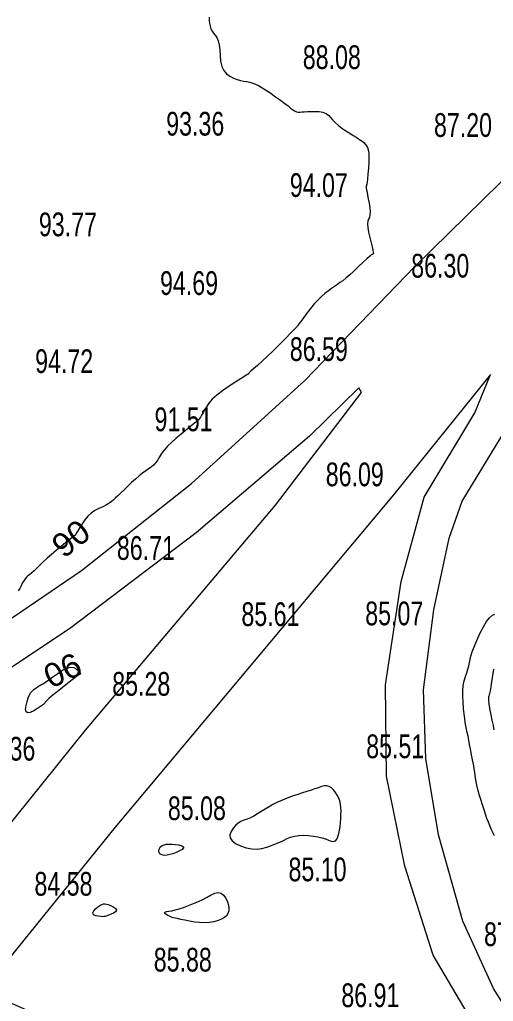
# Model space of a CAD drawing. Header units: metres. Extents: x 431726 to 434411, y 2469261 to 2472412.
# Drawn here: x 433282.9 to 433362.8, y 2471562.6 to 2471728.1 of the extents above; entities that cross this region are included whole.
import ezdxf
from ezdxf.enums import TextEntityAlignment as Align

# ---------------------------------------------------------------- set-up
doc = ezdxf.new("R2010")
doc.units = ezdxf.units.M
doc.header["$MEASUREMENT"] = 0
for name, color, linetype, lineweight in [('CAO DO', 8, 'Continuous', 18), ('duong nhua-ks', 8, 'Continuous', 18), ('MH_DongMuc', 8, 'Continuous', 18), ('MH_DongMuc_Con', 8, 'Continuous', 18)]:
    doc.layers.add(name, color=color, linetype=linetype, lineweight=lineweight)
doc.styles.get("Standard").update_dxf_attribs({"font": 'arial.ttf'})

msp = doc.modelspace()

# ---------------------------------------------------------------- linework, layer by layer
at = {"layer": 'duong nhua-ks', "color": 8, "lineweight": 0}
for points in [[(433368.33, 2471556.01), (433362.87, 2471564.74), (433357.7, 2471576.06), (433353.59, 2471590.62), (433351.42, 2471603.51), (433351.04, 2471615.11), (433352.76, 2471628.58), (433355.38, 2471640.64), (433357.55, 2471646.91), (433364.81, 2471658.81), (433379.7, 2471682.97), (433394.74, 2471705.12), (433412.62, 2471728.84), (433427.36, 2471748.89), (433443.82, 2471767.89), (433457.22, 2471781.68), (433469.72, 2471794.85), (433488.35, 2471818.26), (433505.56, 2471838.7), (433519.47, 2471858.22), (433538.03, 2471883.43), (433551.65, 2471901.7), (433556.9, 2471909.5), (433562.65, 2471919.21)], [(433279.23, 2471625.59), (433293.35, 2471635.18), (433311.92, 2471649.87), (433331.01, 2471667.22), (433349.58, 2471686.45), (433369.7, 2471706.2), (433396.39, 2471734.57), (433409.85, 2471750.52), (433423.6, 2471766.84), (433429.29, 2471774.81), (433442.06, 2471792.73), (433453.25, 2471808.58), (433465.72, 2471823.36), (433482.51, 2471844.12), (433498.96, 2471862.2), (433513.62, 2471877.63), (433525.68, 2471891.33), (433536.97, 2471905.48), (433541.88, 2471912.86)], [(433279.23, 2471625.59), (433293.35, 2471635.18), (433311.92, 2471649.87), (433331.01, 2471667.22), (433349.58, 2471686.45), (433369.7, 2471706.2), (433396.39, 2471734.57), (433409.85, 2471750.52), (433423.6, 2471766.84), (433429.29, 2471774.81), (433442.06, 2471792.73), (433453.25, 2471808.58), (433465.72, 2471823.36), (433482.51, 2471844.12), (433495.37, 2471858.25)], [(433368.33, 2471556.01), (433362.87, 2471564.74), (433357.7, 2471576.06), (433353.59, 2471590.62), (433351.42, 2471603.51), (433351.04, 2471615.11), (433352.76, 2471628.58), (433355.38, 2471640.64), (433357.55, 2471646.91), (433364.81, 2471658.81), (433379.7, 2471682.97), (433394.74, 2471705.12), (433412.62, 2471728.84), (433427.36, 2471748.89), (433443.82, 2471767.89), (433457.22, 2471781.68), (433469.72, 2471794.85), (433488.35, 2471818.26), (433505.56, 2471838.7), (433510.07, 2471845.03)], [(433362.36, 2471668.23), (433345.97, 2471647.95), (433299.06, 2471591.93), (433276.74, 2471564.37)], [(433362.36, 2471668.23), (433345.97, 2471647.95), (433299.06, 2471591.93), (433276.74, 2471564.37)], [(433276.77, 2471564.35), (433339.47, 2471536.61), (433381.1, 2471520.35), (433425.44, 2471504.06), (433446.6, 2471497.57), (433411.28, 2471513.63), (433394.91, 2471522.32), (433380.64, 2471533.24), (433369.25, 2471544.37), (433359.12, 2471559.38), (433352.68, 2471570.35), (433347.91, 2471585.35), (433344.81, 2471600.52), (433344.65, 2471615.92), (433347.25, 2471633.33), (433351.14, 2471647.59), (433359.69, 2471661.81), (433362.36, 2471668.23)], [(433276.77, 2471564.35), (433339.47, 2471536.61), (433381.1, 2471520.35), (433425.44, 2471504.06), (433446.6, 2471497.57), (433411.28, 2471513.63), (433394.91, 2471522.32), (433380.64, 2471533.24), (433369.25, 2471544.37), (433359.12, 2471559.38), (433352.68, 2471570.35), (433347.91, 2471585.35), (433344.81, 2471600.52), (433344.65, 2471615.92), (433347.25, 2471633.33), (433351.14, 2471647.59), (433359.69, 2471661.81), (433362.36, 2471668.23)], [(433263.39, 2471570.16), (433294.08, 2471608.31), (433326.1, 2471646.21), (433340.59, 2471665.19), (433340.16, 2471665.99), (433331.84, 2471657.86), (433312.72, 2471641.58), (433291.38, 2471625.36), (433278.01, 2471616.57), (433259.7, 2471609.24), (433246.98, 2471606.51), (433232.73, 2471605.26), (433219.76, 2471605.75), (433210.15, 2471607.33), (433199.56, 2471609.95), (433176.66, 2471618.37), (433159.83, 2471626.62), (433140.11, 2471637.11), (433128.94, 2471642.14)], [(433263.39, 2471570.16), (433294.08, 2471608.31), (433326.1, 2471646.21), (433340.59, 2471665.19), (433340.16, 2471665.99), (433331.84, 2471657.86), (433312.72, 2471641.58), (433291.38, 2471625.36), (433278.01, 2471616.57), (433259.7, 2471609.24), (433246.98, 2471606.51), (433232.73, 2471605.26), (433219.76, 2471605.75), (433210.15, 2471607.33), (433199.56, 2471609.95), (433176.66, 2471618.37), (433159.83, 2471626.62), (433140.11, 2471637.11), (433128.94, 2471642.14)]]:
    msp.add_lwpolyline(points, dxfattribs=at)
at = {"layer": 'MH_DongMuc', "color": 8, "lineweight": 0, "elevation": 90}
for points in [[(433314.9, 2471728.48), (433314.89, 2471727.95), (433314.94, 2471727.45), (433315.05, 2471726.98), (433315.2, 2471726.54), (433315.4, 2471726.14), (433315.65, 2471725.78), (433315.93, 2471725.45), (433316.21, 2471725.06), (433316.43, 2471724.52), (433316.6, 2471723.84), (433316.7, 2471723.01), (433316.75, 2471722.03), (433316.83, 2471721.05), (433317.03, 2471720.2), (433317.36, 2471719.5), (433317.81, 2471718.95), (433318.38, 2471718.53), (433319, 2471718.22), (433319.6, 2471717.97), (433320.16, 2471717.79), (433320.7, 2471717.68), (433321.21, 2471717.63), (433321.76, 2471717.55), (433322.42, 2471717.32), (433323.2, 2471716.95), (433324.1, 2471716.43), (433325.11, 2471715.77), (433326.11, 2471715.08), (433326.96, 2471714.48), (433327.66, 2471713.96), (433328.23, 2471713.53), (433328.64, 2471713.18), (433328.98, 2471712.9), (433329.31, 2471712.7), (433329.62, 2471712.56), (433329.92, 2471712.5), (433330.21, 2471712.5), (433330.53, 2471712.53), (433330.95, 2471712.56), (433331.47, 2471712.58), (433332.07, 2471712.6), (433332.77, 2471712.61), (433333.47, 2471712.58), (433334.09, 2471712.46), (433334.62, 2471712.24), (433335.06, 2471711.94), (433335.43, 2471711.55), (433335.78, 2471711.11), (433336.21, 2471710.67), (433336.72, 2471710.23), (433337.3, 2471709.79), (433337.95, 2471709.34), (433338.6, 2471708.92), (433339.17, 2471708.55), (433339.67, 2471708.24), (433340.08, 2471707.98), (433340.42, 2471707.76), (433340.71, 2471707.57), (433340.97, 2471707.34), (433341.2, 2471707.1), (433341.41, 2471706.82), (433341.58, 2471706.53), (433341.72, 2471706.14), (433341.8, 2471705.59), (433341.84, 2471704.89), (433341.82, 2471704.04), (433341.75, 2471703.03), (433341.67, 2471702.04), (433341.6, 2471701.26), (433341.54, 2471700.69), (433341.49, 2471700.32), (433341.46, 2471700.16), (433341.44, 2471700.1), (433341.42, 2471700.04), (433341.4, 2471699.99), (433341.39, 2471699.94), (433341.37, 2471699.89), (433341.36, 2471699.83), (433341.36, 2471699.76), (433341.37, 2471699.68), (433341.39, 2471699.59), (433341.42, 2471699.49), (433341.46, 2471699.3), (433341.53, 2471698.97), (433341.62, 2471698.5), (433341.74, 2471697.88), (433341.87, 2471697.12), (433341.99, 2471696.34), (433342.04, 2471695.69), (433342.02, 2471695.15), (433341.94, 2471694.73), (433341.79, 2471694.42), (433341.65, 2471694.11), (433341.6, 2471693.64), (433341.64, 2471693.03), (433341.76, 2471692.26), (433341.98, 2471691.35), (433342.2, 2471690.46), (433342.38, 2471689.75), (433342.51, 2471689.22), (433342.58, 2471688.87), (433342.6, 2471688.71), (433342.59, 2471688.65), (433342.56, 2471688.59), (433342.52, 2471688.55), (433342.46, 2471688.52), (433342.39, 2471688.49), (433342.24, 2471688.4), (433341.94, 2471688.14), (433341.48, 2471687.73), (433340.87, 2471687.17), (433340.11, 2471686.44), (433339.31, 2471685.69), (433338.6, 2471685.05), (433337.97, 2471684.51), (433337.42, 2471684.07), (433336.96, 2471683.74), (433336.52, 2471683.44), (433336.05, 2471683.11), (433335.54, 2471682.74), (433335, 2471682.33), (433334.43, 2471681.88), (433333.84, 2471681.38), (433333.24, 2471680.8), (433332.63, 2471680.14), (433332.01, 2471679.4), (433331.38, 2471678.58), (433330.82, 2471677.81), (433330.37, 2471677.21), (433330.05, 2471676.78), (433329.86, 2471676.51), (433329.79, 2471676.42), (433329.79, 2471676.41), (433329.78, 2471676.4), (433329.77, 2471676.39), (433329.77, 2471676.38), (433329.76, 2471676.38), (433329.68, 2471676.3), (433329.46, 2471676.06), (433329.09, 2471675.68), (433328.57, 2471675.14), (433327.91, 2471674.45), (433327.17, 2471673.68), (433326.38, 2471672.9), (433325.57, 2471672.11), (433324.72, 2471671.32), (433323.84, 2471670.51), (433323.03, 2471669.78), (433322.39, 2471669.2), (433321.94, 2471668.79), (433321.66, 2471668.53), (433321.57, 2471668.43), (433321.56, 2471668.41), (433321.54, 2471668.39), (433321.52, 2471668.37), (433321.5, 2471668.35), (433321.47, 2471668.33), (433321.32, 2471668.24), (433320.92, 2471667.98), (433320.29, 2471667.57), (433319.42, 2471667.01), (433318.3, 2471666.29), (433317.16, 2471665.51), (433316.2, 2471664.78), (433315.43, 2471664.08), (433314.84, 2471663.43), (433314.43, 2471662.81), (433314.13, 2471662.26), (433313.87, 2471661.78), (433313.63, 2471661.39), (433313.42, 2471661.07), (433313.25, 2471660.83), (433313.08, 2471660.63), (433312.89, 2471660.42), (433312.67, 2471660.22), (433312.43, 2471660.02), (433312.17, 2471659.81), (433311.84, 2471659.55), (433311.4, 2471659.19), (433310.84, 2471658.73), (433310.16, 2471658.17), (433309.36, 2471657.5), (433308.57, 2471656.8), (433307.89, 2471656.14), (433307.32, 2471655.51), (433306.88, 2471654.92), (433306.54, 2471654.36), (433306.25, 2471653.85), (433305.91, 2471653.39), (433305.54, 2471652.99), (433305.14, 2471652.63), (433304.69, 2471652.33), (433304.21, 2471652.02), (433303.68, 2471651.63), (433303.1, 2471651.17), (433302.48, 2471650.63), (433301.82, 2471650.02), (433301.16, 2471649.39), (433300.55, 2471648.81), (433300.01, 2471648.29), (433299.51, 2471647.81), (433299.08, 2471647.38), (433298.64, 2471646.99), (433298.14, 2471646.62), (433297.59, 2471646.27), (433296.97, 2471645.94), (433296.3, 2471645.64), (433295.62, 2471645.3), (433295, 2471644.88), (433294.43, 2471644.37), (433293.92, 2471643.77), (433293.47, 2471643.09), (433293.08, 2471642.43), (433292.77, 2471641.92), (433292.56, 2471641.54), (433292.42, 2471641.3), (433292.37, 2471641.21), (433292.36, 2471641.18), (433292.35, 2471641.16), (433292.33, 2471641.14), (433292.3, 2471641.13), (433292.27, 2471641.12), (433292.15, 2471641.04), (433291.86, 2471640.81), (433291.39, 2471640.45), (433290.76, 2471639.94), (433289.95, 2471639.28), (433289.09, 2471638.58), (433288.3, 2471637.91), (433287.58, 2471637.27), (433286.93, 2471636.67), (433286.35, 2471636.11), (433285.84, 2471635.6), (433285.38, 2471635.17), (433284.98, 2471634.8), (433284.63, 2471634.5), (433284.35, 2471634.28), (433284.1, 2471634.06), (433283.86, 2471633.79), (433283.63, 2471633.46), (433283.4, 2471633.08), (433283.19, 2471632.64), (433282.97, 2471632.19), (433282.71, 2471631.75)], [(433290.18, 2471618.38), (433290.9, 2471618.73), (433291.53, 2471618.89), (433292.06, 2471618.86), (433292.49, 2471618.64), (433292.82, 2471618.36), (433293.05, 2471618.13), (433293.18, 2471617.94), (433293.21, 2471617.81), (433293.14, 2471617.74), (433292.93, 2471617.61), (433292.55, 2471617.35), (433292.01, 2471616.94), (433291.3, 2471616.39), (433290.43, 2471615.69), (433289.55, 2471614.99), (433288.83, 2471614.41), (433288.27, 2471613.95), (433287.87, 2471613.61), (433287.63, 2471613.39), (433287.48, 2471613.24), (433287.36, 2471613.11), (433287.26, 2471612.99), (433287.19, 2471612.89), (433287.15, 2471612.81), (433287.05, 2471612.69), (433286.82, 2471612.52), (433286.47, 2471612.27), (433285.97, 2471611.95), (433285.35, 2471611.57), (433284.75, 2471611.27), (433284.31, 2471611.21), (433284.05, 2471611.38), (433283.96, 2471611.78), (433284.04, 2471612.42), (433284.21, 2471613.13), (433284.4, 2471613.74), (433284.62, 2471614.24), (433284.86, 2471614.64), (433285.12, 2471614.94), (433285.4, 2471615.18), (433285.67, 2471615.39), (433285.95, 2471615.59), (433286.22, 2471615.76), (433286.5, 2471615.91), (433286.84, 2471616.1), (433287.29, 2471616.39), (433287.86, 2471616.77), (433288.55, 2471617.26), (433289.36, 2471617.84), (433290.18, 2471618.38)]]:
    msp.add_lwpolyline(points, dxfattribs=at)
at = {"layer": 'MH_DongMuc_Con', "color": 8, "lineweight": 0}
for points, elevation in [([(433363.03, 2471590.45), (433362.74, 2471591.03), (433362.46, 2471591.61), (433362.21, 2471592.19), (433361.98, 2471592.79), (433361.75, 2471593.42), (433361.51, 2471594.11), (433361.25, 2471594.87), (433360.99, 2471595.69), (433360.71, 2471596.58), (433360.44, 2471597.46), (433360.22, 2471598.27), (433360.05, 2471598.99), (433359.91, 2471599.63), (433359.83, 2471600.19), (433359.76, 2471600.71), (433359.68, 2471601.23), (433359.6, 2471601.75), (433359.51, 2471602.26), (433359.42, 2471602.76), (433359.32, 2471603.29), (433359.21, 2471603.87), (433359.09, 2471604.49), (433358.96, 2471605.16), (433358.82, 2471605.88), (433358.68, 2471606.6), (433358.55, 2471607.28), (433358.42, 2471607.9), (433358.31, 2471608.48), (433358.2, 2471609.01), (433358.09, 2471609.58), (433357.99, 2471610.26), (433357.89, 2471611.05), (433357.8, 2471611.96), (433357.72, 2471612.98), (433357.67, 2471614.02), (433357.68, 2471614.97), (433357.76, 2471615.83), (433357.91, 2471616.61), (433358.12, 2471617.31), (433358.35, 2471617.94), (433358.54, 2471618.55), (433358.69, 2471619.12), (433358.81, 2471619.67), (433358.9, 2471620.19), (433359.02, 2471620.76), (433359.24, 2471621.49), (433359.58, 2471622.36), (433360.02, 2471623.39), (433360.57, 2471624.56), (433361.15, 2471625.69), (433361.69, 2471626.58), (433362.19, 2471627.24), (433362.65, 2471627.66), (433363.08, 2471627.84)], 84), ([(433362.84, 2471618.59), (433362.66, 2471617.48), (433362.52, 2471616.44), (433362.39, 2471615.59), (433362.28, 2471614.94), (433362.2, 2471614.48), (433362.12, 2471614.22), (433362.07, 2471614.04), (433362.03, 2471613.84), (433362.01, 2471613.62), (433362.01, 2471613.38), (433362.02, 2471613.11), (433362.06, 2471612.76), (433362.14, 2471612.28), (433362.25, 2471611.65), (433362.41, 2471610.87), (433362.59, 2471609.96), (433362.78, 2471609.07), (433362.93, 2471608.35)], 82), ([(433333.32, 2471598.59), (433332.74, 2471598.39), (433332.1, 2471598.17), (433331.4, 2471597.95), (433330.63, 2471597.7), (433329.85, 2471597.45), (433329.09, 2471597.19), (433328.36, 2471596.93), (433327.66, 2471596.65), (433326.98, 2471596.37), (433326.32, 2471596.07), (433325.66, 2471595.74), (433325, 2471595.38), (433324.34, 2471594.99), (433323.69, 2471594.57), (433323.06, 2471594.16), (433322.44, 2471593.81), (433321.86, 2471593.51), (433321.29, 2471593.27), (433320.76, 2471593.09), (433320.25, 2471592.89), (433319.78, 2471592.6), (433319.35, 2471592.23), (433318.96, 2471591.77), (433318.61, 2471591.22), (433318.41, 2471590.65), (433318.47, 2471590.13), (433318.79, 2471589.64), (433319.37, 2471589.19), (433320.21, 2471588.79), (433321.17, 2471588.47), (433322.09, 2471588.29), (433322.97, 2471588.25), (433323.81, 2471588.33), (433324.62, 2471588.56), (433325.39, 2471588.84), (433326.11, 2471589.13), (433326.8, 2471589.42), (433327.44, 2471589.71), (433328.03, 2471590), (433328.63, 2471590.25), (433329.3, 2471590.42), (433330.02, 2471590.53), (433330.8, 2471590.56), (433331.65, 2471590.52), (433332.48, 2471590.43), (433333.23, 2471590.3), (433333.91, 2471590.14), (433334.51, 2471589.95), (433335.04, 2471589.72), (433335.49, 2471589.55), (433335.87, 2471589.52), (433336.19, 2471589.64), (433336.44, 2471589.91), (433336.62, 2471590.32), (433336.76, 2471590.84), (433336.87, 2471591.4), (433336.97, 2471592), (433337.05, 2471592.66), (433337.1, 2471593.37), (433337.13, 2471594.06), (433337.14, 2471594.69), (433337.11, 2471595.25), (433337.06, 2471595.74), (433336.98, 2471596.16), (433336.87, 2471596.55), (433336.7, 2471596.95), (433336.48, 2471597.35), (433336.22, 2471597.76), (433335.9, 2471598.18), (433335.55, 2471598.54), (433335.16, 2471598.78), (433334.75, 2471598.9), (433334.31, 2471598.9), (433333.84, 2471598.78), (433333.32, 2471598.59)], 84), ([(433307.67, 2471589.05), (433308.11, 2471589.09), (433308.6, 2471589.09), (433309.16, 2471589.03), (433309.77, 2471588.94), (433310.29, 2471588.8), (433310.57, 2471588.63), (433310.59, 2471588.43), (433310.37, 2471588.19), (433309.9, 2471587.92), (433309.32, 2471587.66), (433308.79, 2471587.45), (433308.3, 2471587.31), (433307.84, 2471587.22), (433307.43, 2471587.18), (433307.07, 2471587.21), (433306.8, 2471587.3), (433306.6, 2471587.45), (433306.48, 2471587.66), (433306.44, 2471587.94), (433306.48, 2471588.22), (433306.58, 2471588.47), (433306.75, 2471588.67), (433306.99, 2471588.84), (433307.3, 2471588.97), (433307.67, 2471589.05)], 84), ([(433317.83, 2471577.01), (433317.47, 2471576.69), (433317, 2471576.41), (433316.41, 2471576.18), (433315.7, 2471576), (433314.92, 2471575.88), (433314.12, 2471575.83), (433313.3, 2471575.84), (433312.46, 2471575.92), (433311.6, 2471576.08), (433310.79, 2471576.25), (433310.11, 2471576.39), (433309.57, 2471576.51), (433309.16, 2471576.6), (433308.88, 2471576.66), (433308.67, 2471576.72), (433308.43, 2471576.81), (433308.19, 2471576.91), (433307.93, 2471577.05), (433307.65, 2471577.2), (433307.44, 2471577.35), (433307.38, 2471577.49), (433307.47, 2471577.6), (433307.71, 2471577.69), (433308.09, 2471577.75), (433308.59, 2471577.84), (433309.17, 2471577.97), (433309.84, 2471578.17), (433310.59, 2471578.41), (433311.43, 2471578.72), (433312.29, 2471579.05), (433313.1, 2471579.4), (433313.86, 2471579.76), (433314.58, 2471580.14), (433315.26, 2471580.53), (433315.87, 2471580.83), (433316.43, 2471580.92), (433316.92, 2471580.8), (433317.34, 2471580.48), (433317.7, 2471579.95), (433317.98, 2471579.34), (433318.15, 2471578.78), (433318.22, 2471578.27), (433318.2, 2471577.8), (433318.07, 2471577.38), (433317.83, 2471577.01)], 84), ([(433299.13, 2471578.22), (433299.27, 2471578.02), (433299.25, 2471577.82), (433299.09, 2471577.64), (433298.77, 2471577.45), (433298.4, 2471577.29), (433298.08, 2471577.14), (433297.8, 2471577.03), (433297.56, 2471576.94), (433297.37, 2471576.88), (433297.17, 2471576.85), (433296.92, 2471576.84), (433296.62, 2471576.86), (433296.27, 2471576.91), (433295.86, 2471576.98), (433295.5, 2471577.1), (433295.32, 2471577.27), (433295.3, 2471577.5), (433295.44, 2471577.8), (433295.75, 2471578.15), (433296.13, 2471578.49), (433296.48, 2471578.75), (433296.8, 2471578.92), (433297.08, 2471579.01), (433297.34, 2471579.02), (433297.59, 2471578.97), (433297.87, 2471578.89), (433298.17, 2471578.77), (433298.49, 2471578.61), (433298.84, 2471578.42), (433299.13, 2471578.22)], 84)]:
    msp.add_lwpolyline(points, dxfattribs=dict(at, elevation=elevation))

# ---------------------------------------------------------------- texts
at = {"layer": 'CAO DO', "color": 8, "lineweight": 0, "width": 0.7}
for s, p in [('88.08', (433330.69, 2471719.75, 88.08)), ('93.36', (433307.66, 2471708.53, 93.36)), ('87.20', (433352.81, 2471708.31, 87.2)), ('94.07', (433328.5, 2471698.19, 94.07)), ('93.77', (433286.19, 2471691.56, 93.77)), ('86.30', (433348.97, 2471684.59, 86.3)), ('94.69', (433306.62, 2471681.66, 94.69)), ('86.59', (433328.5, 2471670.53, 86.59)), ('94.72', (433285.56, 2471668.5, 94.72)), ('91.51', (433305.69, 2471658.69, 91.51)), ('86.09', (433334.56, 2471649.41, 86.09)), ('86.71', (433299.34, 2471637, 86.7)), ('85.61', (433320.34, 2471625.84, 85.61)), ('85.07', (433341.22, 2471625.97, 85.06)), ('85.28', (433298.56, 2471614.09, 85.28)), ('89.36', (433275.81, 2471603.16, 89.36)), ('85.51', (433341.38, 2471603.56, 85.51)), ('85.08', (433307.94, 2471593.12, 85.08)), ('85.10', (433328.28, 2471582.81, 85.09)), ('84.58', (433285.44, 2471580.38, 84.58)), ('87.74', (433361.25, 2471571.88, 87.74)), ('85.88', (433305.56, 2471567.59, 85.88)), ('86.91', (433337.19, 2471561.59, 86.91))]:
    msp.add_text(s, height=4, dxfattribs=at).set_placement(p)
at = {"layer": 'MH_DongMuc', "color": 8, "lineweight": 0}
for rotation, p in [(38.3346, (433291.59, 2471640.61, 90)), (205.8169, (433290.18, 2471618.38, 90))]:
    msp.add_text('90', height=4, rotation=rotation, dxfattribs=at).set_placement(p, align=Align.MIDDLE)

doc.saveas('drawing.dxf')
